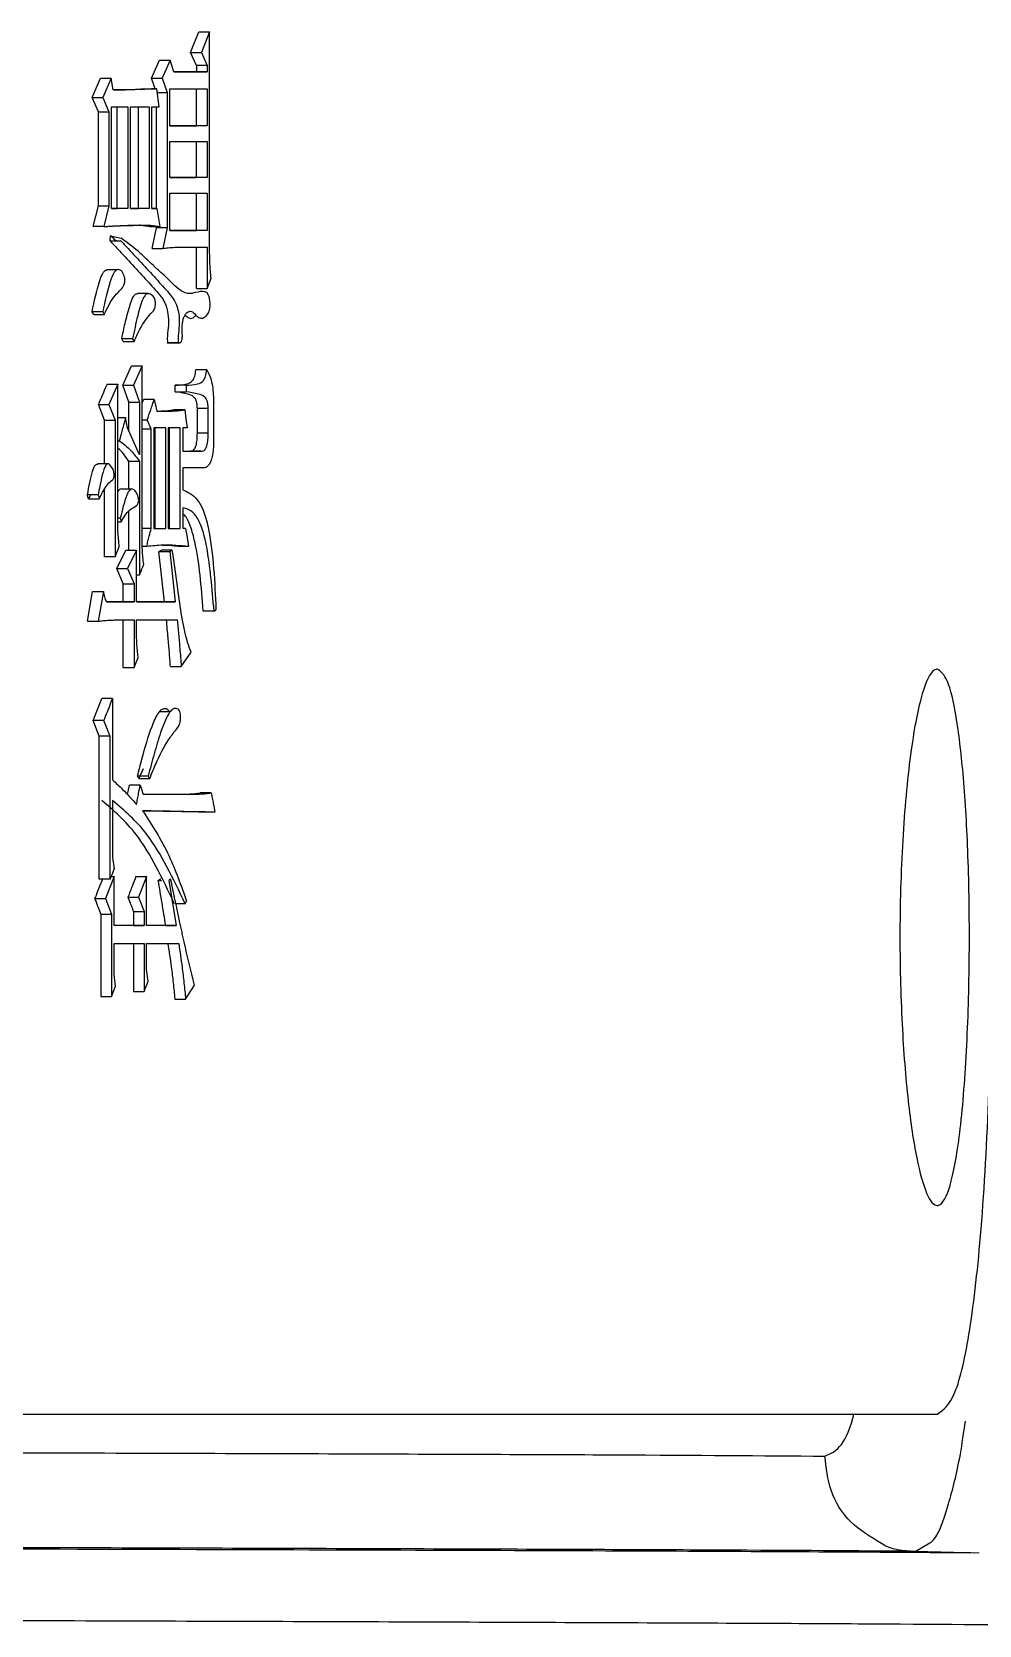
# Model space of a CAD drawing. Header units: millimetres. Extents: x 2251 to 4395, y 932 to 2449.
# Drawn here: x 3170.72 to 3178.66, y 1148.43 to 1161.8 of the extents above; entities that cross this region are included whole.
import ezdxf

# ---------------------------------------------------------------- set-up
doc = ezdxf.new("R2010")
doc.units = ezdxf.units.MM

msp = doc.modelspace()

# ---------------------------------------------------------------- linework, layer by layer
at = {"color": 7, "linetype": 'Continuous', "lineweight": 25}
for p, q in [((3172.049, 1161.624), (3172.119, 1161.797)), ((3172.119, 1161.797), (3172.209, 1161.797)), ((3172.209, 1161.797), (3172.14, 1161.624)), ((3172.209, 1159.948), (3172.209, 1161.797)), ((3171.722, 1161.408), (3171.789, 1161.559)), ((3171.789, 1161.559), (3171.879, 1161.559)), ((3171.879, 1161.559), (3171.812, 1161.408)), ((3171.908, 1161.462), (3171.879, 1161.559)), ((3172.049, 1161.624), (3172.14, 1161.624)), ((3172.098, 1161.516), (3172.049, 1161.624)), ((3172.14, 1161.624), (3172.189, 1161.516)), ((3171.224, 1161.246), (3171.293, 1161.408)), ((3171.293, 1161.408), (3171.383, 1161.408)), ((3171.383, 1161.408), (3171.313, 1161.246)), ((3171.4, 1161.311), (3171.383, 1161.408)), ((3171.722, 1161.408), (3171.812, 1161.408)), ((3171.752, 1161.321), (3171.722, 1161.408)), ((3171.812, 1161.408), (3171.854, 1161.289)), ((3172.189, 1161.516), (3172.098, 1161.516)), ((3172.098, 1161.516), (3172.098, 1161.462)), ((3172.098, 1161.462), (3172.189, 1161.462)), ((3172.189, 1161.516), (3172.189, 1161.462)), ((3171.675, 1161.321), (3171.766, 1161.321)), ((3171.787, 1161.17), (3171.766, 1161.321)), ((3171.77, 1161.289), (3171.854, 1161.289)), ((3171.854, 1161.289), (3171.854, 1160.153)), ((3171.875, 1161.008), (3171.875, 1161.321)), ((3171.875, 1161.321), (3172.189, 1161.321)), ((3172.098, 1161.008), (3172.098, 1161.321)), ((3172.189, 1161.321), (3172.189, 1161.008)), ((3171.224, 1161.246), (3171.313, 1161.246)), ((3171.276, 1161.127), (3171.224, 1161.246)), ((3171.313, 1161.246), (3171.365, 1161.127)), ((3171.387, 1160.315), (3171.387, 1161.17)), ((3171.387, 1161.17), (3171.524, 1161.17)), ((3171.434, 1160.315), (3171.434, 1161.17)), ((3171.524, 1161.17), (3171.524, 1160.315)), ((3171.545, 1160.315), (3171.545, 1161.17)), ((3171.545, 1161.17), (3171.703, 1161.17)), ((3171.612, 1160.315), (3171.612, 1161.17)), ((3171.703, 1161.17), (3171.703, 1160.315)), ((3171.724, 1161.17), (3171.787, 1161.17)), ((3171.724, 1160.315), (3171.724, 1161.17)), ((3171.763, 1160.315), (3171.763, 1161.17)), ((3171.276, 1161.127), (3171.365, 1161.127)), ((3171.276, 1160.337), (3171.276, 1161.127)), ((3171.365, 1161.127), (3171.365, 1160.337)), ((3172.189, 1161.008), (3171.875, 1161.008)), ((3171.875, 1161.008), (3172.098, 1161.008)), ((3172.189, 1161.008), (3172.098, 1161.008)), ((3171.875, 1160.575), (3171.875, 1160.878)), ((3171.875, 1160.878), (3172.189, 1160.878)), ((3172.098, 1160.575), (3172.098, 1160.878)), ((3172.189, 1160.878), (3172.189, 1160.575)), ((3172.189, 1160.575), (3171.875, 1160.575)), ((3171.875, 1160.575), (3172.098, 1160.575)), ((3172.189, 1160.575), (3172.098, 1160.575)), ((3171.232, 1160.164), (3171.276, 1160.337)), ((3171.276, 1160.337), (3171.365, 1160.337)), ((3171.365, 1160.337), (3171.322, 1160.164)), ((3171.875, 1160.132), (3171.875, 1160.445)), ((3171.875, 1160.445), (3172.189, 1160.445)), ((3172.098, 1160.132), (3172.098, 1160.445)), ((3172.189, 1160.445), (3172.189, 1160.132)), ((3171.524, 1160.315), (3171.387, 1160.315)), ((3171.387, 1160.315), (3171.434, 1160.315)), ((3171.524, 1160.315), (3171.434, 1160.315)), ((3171.703, 1160.315), (3171.545, 1160.315)), ((3171.545, 1160.315), (3171.612, 1160.315)), ((3171.703, 1160.315), (3171.612, 1160.315)), ((3171.77, 1160.315), (3171.724, 1160.315)), ((3171.724, 1160.315), (3171.77, 1160.315)), ((3171.795, 1160.164), (3171.77, 1160.315)), ((3171.322, 1160.164), (3171.232, 1160.164)), ((3171.374, 1160.045), (3171.379, 1160.088)), ((3171.379, 1160.088), (3171.466, 1160.067)), ((3171.625, 1160.175), (3171.617, 1160.175)), ((3171.625, 1160.175), (3171.715, 1160.175)), ((3171.705, 1160.164), (3171.795, 1160.164)), ((3171.715, 1160.175), (3171.795, 1160.164)), ((3171.726, 1159.98), (3171.763, 1160.153)), ((3171.763, 1160.153), (3171.763, 1160.164)), ((3171.854, 1160.153), (3171.763, 1160.153)), ((3171.854, 1160.153), (3171.816, 1159.98)), ((3172.189, 1160.132), (3171.875, 1160.132)), ((3171.875, 1160.132), (3172.098, 1160.132)), ((3172.189, 1160.132), (3172.098, 1160.132)), ((3171.726, 1159.98), (3171.816, 1159.98)), ((3172.098, 1159.645), (3172.098, 1159.991)), ((3172.189, 1159.991), (3172.189, 1159.645)), ((3171.433, 1159.802), (3171.343, 1159.802)), ((3172.189, 1159.645), (3172.222, 1159.731)), ((3171.694, 1159.602), (3171.603, 1159.602)), ((3171.237, 1159.428), (3171.224, 1159.45)), ((3171.237, 1159.428), (3171.326, 1159.428)), ((3171.313, 1159.45), (3171.326, 1159.428)), ((3171.562, 1159.223), (3171.472, 1159.223)), ((3171.485, 1159.201), (3171.575, 1159.201)), ((3171.954, 1159.19), (3171.863, 1159.19)), ((3171.481, 1158.833), (3171.553, 1158.996)), ((3171.553, 1158.996), (3171.643, 1158.996)), ((3171.643, 1158.996), (3171.571, 1158.833)), ((3171.643, 1157.546), (3171.643, 1158.996)), ((3172.185, 1158.963), (3172.094, 1158.963)), ((3171.349, 1158.844), (3171.438, 1158.844)), ((3171.438, 1158.844), (3171.365, 1158.671)), ((3171.438, 1157.698), (3171.438, 1158.844)), ((3171.481, 1158.833), (3171.571, 1158.833)), ((3171.532, 1158.693), (3171.481, 1158.833)), ((3171.571, 1158.833), (3171.622, 1158.693)), ((3172.012, 1158.834), (3171.921, 1158.834)), ((3171.921, 1158.779), (3171.921, 1158.834)), ((3171.921, 1158.779), (3172.012, 1158.779)), ((3172.012, 1158.834), (3172.012, 1158.779)), ((3171.276, 1158.671), (3171.365, 1158.671)), ((3171.327, 1158.541), (3171.276, 1158.671)), ((3171.365, 1158.671), (3171.417, 1158.541)), ((3171.532, 1158.45), (3171.532, 1158.693)), ((3171.622, 1158.693), (3171.622, 1158.249)), ((3171.643, 1158.682), (3171.654, 1158.715)), ((3171.745, 1158.715), (3171.654, 1158.715)), ((3171.766, 1158.617), (3171.896, 1158.617)), ((3171.766, 1158.617), (3171.805, 1158.617)), ((3171.896, 1158.617), (3171.805, 1158.617)), ((3172, 1158.628), (3171.909, 1158.628)), ((3172.197, 1158.639), (3172.106, 1158.639)), ((3172.106, 1158.433), (3172.106, 1158.639)), ((3172.197, 1158.433), (3172.197, 1158.639)), ((3172.242, 1158.682), (3172.242, 1158.379)), ((3171.327, 1158.541), (3171.417, 1158.541)), ((3171.327, 1158.174), (3171.327, 1158.541)), ((3171.417, 1158.541), (3171.417, 1157.395)), ((3171.438, 1158.563), (3171.503, 1158.563)), ((3171.52, 1158.477), (3171.503, 1158.563)), ((3171.622, 1158.249), (3171.52, 1158.477)), ((3171.686, 1158.541), (3171.643, 1158.541)), ((3171.719, 1158.466), (3171.643, 1158.466)), ((3171.719, 1157.633), (3171.719, 1158.466)), ((3171.841, 1158.477), (3171.74, 1158.477)), ((3171.74, 1158.477), (3171.74, 1157.633)), ((3171.751, 1157.633), (3171.751, 1158.477)), ((3171.841, 1157.633), (3171.841, 1158.477)), ((3171.962, 1158.477), (3171.862, 1158.477)), ((3171.862, 1158.477), (3171.862, 1157.633)), ((3171.872, 1157.633), (3171.872, 1158.477)), ((3171.962, 1157.633), (3171.962, 1158.477)), ((3172.02, 1158.477), (3171.983, 1158.477)), ((3171.983, 1158.477), (3171.983, 1158.282)), ((3171.438, 1158.368), (3171.451, 1158.368)), ((3172.197, 1158.433), (3172.106, 1158.433)), ((3171.622, 1158.195), (3171.532, 1158.195)), ((3171.532, 1157.963), (3171.532, 1158.195)), ((3171.622, 1158.195), (3171.622, 1157.243)), ((3171.983, 1158.282), (3172.136, 1158.282)), ((3171.983, 1158.282), (3172.045, 1158.282)), ((3172.136, 1158.282), (3172.045, 1158.282)), ((3171.361, 1158.174), (3171.271, 1158.174)), ((3172.14, 1158.141), (3171.983, 1158.141)), ((3171.983, 1158.141), (3171.983, 1157.957)), ((3172.14, 1158.141), (3172.049, 1158.141)), ((3172.179, 1158.147), (3172.182, 1158.147)), ((3171.327, 1157.395), (3171.327, 1157.963)), ((3171.559, 1157.963), (3171.469, 1157.963)), ((3171.274, 1157.914), (3171.185, 1157.914)), ((3171.209, 1157.913), (3171.193, 1157.882)), ((3171.193, 1157.882), (3171.283, 1157.882)), ((3171.983, 1157.806), (3171.983, 1157.633)), ((3171.46, 1157.719), (3171.438, 1157.719)), ((3171.439, 1157.687), (3171.468, 1157.687)), ((3171.532, 1157.449), (3171.532, 1157.778)), ((3171.719, 1157.633), (3171.643, 1157.633)), ((3171.74, 1157.633), (3171.841, 1157.633)), ((3171.74, 1157.633), (3171.751, 1157.633)), ((3171.751, 1157.633), (3171.841, 1157.633)), ((3171.862, 1157.633), (3171.962, 1157.633)), ((3171.862, 1157.633), (3171.872, 1157.633)), ((3171.872, 1157.633), (3171.962, 1157.633)), ((3172.008, 1157.633), (3171.983, 1157.633)), ((3172.008, 1157.633), (3171.983, 1157.633)), ((3171.417, 1157.395), (3171.327, 1157.395)), ((3171.417, 1157.395), (3171.451, 1157.481)), ((3171.43, 1157.297), (3171.506, 1157.449)), ((3171.597, 1157.449), (3171.52, 1157.297)), ((3171.597, 1157.016), (3171.597, 1157.449)), ((3171.681, 1157.481), (3171.645, 1157.481)), ((3171.784, 1157.438), (3171.805, 1157.449)), ((3171.784, 1157.438), (3171.875, 1157.438)), ((3171.83, 1157.016), (3171.784, 1157.438)), ((3171.896, 1157.449), (3171.805, 1157.449)), ((3171.896, 1157.449), (3171.875, 1157.438)), ((3171.875, 1157.438), (3171.921, 1157.016)), ((3172.033, 1157.481), (3171.942, 1157.481)), ((3171.43, 1157.297), (3171.52, 1157.297)), ((3171.485, 1157.168), (3171.43, 1157.297)), ((3171.52, 1157.297), (3171.575, 1157.168)), ((3171.485, 1157.168), (3171.575, 1157.168)), ((3171.485, 1157.016), (3171.485, 1157.168)), ((3171.575, 1157.168), (3171.575, 1157.016)), ((3171.597, 1157.243), (3171.622, 1157.243)), ((3171.185, 1156.854), (3171.228, 1157.103)), ((3171.228, 1157.103), (3171.318, 1157.103)), ((3171.318, 1157.103), (3171.274, 1156.854)), ((3171.575, 1157.016), (3171.344, 1157.016)), ((3171.344, 1157.016), (3171.485, 1157.016)), ((3171.485, 1157.016), (3171.575, 1157.016)), ((3171.921, 1157.016), (3171.597, 1157.016)), ((3171.597, 1157.016), (3171.83, 1157.016)), ((3171.83, 1157.016), (3171.921, 1157.016)), ((3171.185, 1156.854), (3171.274, 1156.854)), ((3171.408, 1156.865), (3171.575, 1156.865)), ((3171.485, 1156.465), (3171.485, 1156.865)), ((3171.575, 1156.865), (3171.575, 1156.465)), ((3171.597, 1156.865), (3171.937, 1156.865)), ((3171.597, 1156.767), (3171.597, 1156.865)), ((3172.246, 1156.94), (3172.155, 1156.94)), ((3172.246, 1156.94), (3172.262, 1156.951)), ((3171.971, 1156.475), (3172.053, 1156.594)), ((3171.575, 1156.465), (3171.609, 1156.551)), ((3171.88, 1156.475), (3171.971, 1156.475)), ((3171.232, 1156.021), (3171.306, 1156.205)), ((3171.395, 1156.205), (3171.395, 1155.523)), ((3171.877, 1156.093), (3171.786, 1156.093)), ((3171.284, 1155.891), (3171.232, 1156.021)), ((3171.322, 1156.021), (3171.232, 1156.021)), ((3171.374, 1155.891), (3171.284, 1155.891)), ((3171.284, 1154.69), (3171.284, 1155.891)), ((3171.374, 1154.69), (3171.374, 1155.891)), ((3171.694, 1155.556), (3171.604, 1155.556)), ((3171.653, 1155.617), (3171.616, 1155.534)), ((3171.616, 1155.534), (3171.707, 1155.534)), ((3171.521, 1155.4), (3171.536, 1155.48)), ((3171.626, 1155.48), (3171.536, 1155.48)), ((3171.652, 1155.404), (3172.086, 1155.404)), ((3171.652, 1155.404), (3171.996, 1155.404)), ((3171.996, 1155.404), (3172.086, 1155.404)), ((3172.222, 1155.415), (3172.131, 1155.415)), ((3171.395, 1155.35), (3171.395, 1154.874)), ((3172.254, 1155.253), (3172.163, 1155.253)), ((3171.395, 1154.874), (3171.408, 1154.777)), ((3171.374, 1154.69), (3171.284, 1154.69)), ((3171.408, 1154.712), (3171.335, 1154.528)), ((3171.382, 1154.712), (3171.408, 1154.712)), ((3171.408, 1154.301), (3171.408, 1154.712)), ((3171.681, 1154.712), (3171.613, 1154.539)), ((3171.681, 1154.301), (3171.681, 1154.712)), ((3171.776, 1154.68), (3171.793, 1154.69)), ((3171.776, 1154.68), (3171.806, 1154.68)), ((3171.8, 1154.69), (3171.793, 1154.69)), ((3171.883, 1154.69), (3171.866, 1154.68)), ((3171.866, 1154.68), (3171.929, 1154.301)), ((3171.245, 1154.528), (3171.335, 1154.528)), ((3171.335, 1154.528), (3171.387, 1154.398)), ((3171.523, 1154.539), (3171.613, 1154.539)), ((3171.613, 1154.539), (3171.66, 1154.42)), ((3172.004, 1154.485), (3171.926, 1154.485)), ((3172.004, 1154.485), (3172.016, 1154.507)), ((3171.297, 1154.398), (3171.387, 1154.398)), ((3171.387, 1154.398), (3171.387, 1153.706)), ((3171.57, 1154.42), (3171.66, 1154.42)), ((3171.57, 1154.42), (3171.57, 1154.301)), ((3171.66, 1154.42), (3171.66, 1154.301)), ((3171.66, 1154.301), (3171.408, 1154.301)), ((3171.57, 1154.301), (3171.408, 1154.301)), ((3171.57, 1154.301), (3171.66, 1154.301)), ((3171.929, 1154.301), (3171.681, 1154.301)), ((3171.838, 1154.301), (3171.681, 1154.301)), ((3171.838, 1154.301), (3171.929, 1154.301)), ((3171.408, 1154.15), (3171.66, 1154.15)), ((3171.408, 1153.89), (3171.408, 1154.15)), ((3171.57, 1154.15), (3171.57, 1153.749)), ((3171.66, 1154.15), (3171.66, 1153.749)), ((3171.681, 1154.15), (3171.95, 1154.15)), ((3171.681, 1153.933), (3171.681, 1154.15)), ((3171.694, 1153.836), (3171.681, 1153.933)), ((3171.387, 1153.706), (3171.421, 1153.793)), ((3171.421, 1153.793), (3171.408, 1153.89)), ((3171.66, 1153.749), (3171.694, 1153.836)), ((3172.008, 1153.684), (3172.082, 1153.803)), ((3171.297, 1153.706), (3171.387, 1153.706)), ((3171.57, 1153.749), (3171.66, 1153.749)), ((3171.917, 1153.684), (3172.008, 1153.684)), ((3178.125, 1149.053), (3178.248, 1149.125)), ((3178.661, 1149.039), (3178.125, 1149.053))]:
    msp.add_line(p, q, dxfattribs=at)
at = {"color": 7, "linetype": 'Continuous', "lineweight": 25, "flags": 128}
for points in [[(3171.374, 1160.045), (3171.415, 1160.045), (3171.439, 1160.045), (3171.464, 1160.045)], [(3172.098, 1159.645), (3172.121, 1159.645), (3172.144, 1159.645), (3172.166, 1159.645), (3172.189, 1159.645)], [(3171.313, 1159.45), (3171.28, 1159.45), (3171.252, 1159.45), (3171.224, 1159.45)], [(3171.485, 1159.201), (3171.482, 1159.207), (3171.479, 1159.212), (3171.472, 1159.223)], [(3171.562, 1159.223), (3171.566, 1159.217), (3171.57, 1159.209), (3171.575, 1159.201)], [(3171.532, 1158.693), (3171.577, 1158.693), (3171.622, 1158.693)], [(3171.745, 1158.715), (3171.755, 1158.666), (3171.766, 1158.617)], [(3172, 1158.628), (3172.01, 1158.552), (3172.02, 1158.477)], [(3171.193, 1157.882), (3171.191, 1157.89), (3171.189, 1157.898), (3171.185, 1157.914)], [(3171.274, 1157.914), (3171.279, 1157.898), (3171.283, 1157.882)], [(3171.46, 1157.719), (3171.464, 1157.703), (3171.468, 1157.687)], [(3172.008, 1157.633), (3172.015, 1157.586), (3172.023, 1157.54), (3172.033, 1157.481)], [(3171.506, 1157.449), (3171.529, 1157.449), (3171.563, 1157.449), (3171.597, 1157.449)], [(3171.485, 1156.465), (3171.508, 1156.465), (3171.53, 1156.465), (3171.553, 1156.465), (3171.575, 1156.465)], [(3171.395, 1156.205), (3171.35, 1156.205), (3171.306, 1156.205)], [(3171.616, 1155.534), (3171.613, 1155.54), (3171.61, 1155.545), (3171.604, 1155.556)], [(3171.694, 1155.556), (3171.7, 1155.545), (3171.707, 1155.534)], [(3171.591, 1154.712), (3171.614, 1154.712), (3171.648, 1154.712), (3171.681, 1154.712)], [(3171.297, 1154.398), (3171.297, 1154.052), (3171.297, 1153.706)]]:
    msp.add_lwpolyline(points, dxfattribs=at)
at = {"color": 7, "linetype": 'Continuous', "lineweight": 25}
for points, knots in [([(3172.189, 1161.462), (3172.148, 1161.462), (3172.055, 1161.462), (3171.961, 1161.462), (3171.908, 1161.462)], [0, 0, 0, 0, 0.44202, 1, 1, 1, 1]), ([(3171.908, 1161.462), (3171.92, 1161.462), (3171.983, 1161.462), (3172.046, 1161.462), (3172.098, 1161.462)], [0, 0, 0, 0, 0.178373, 1, 1, 1, 1]), ([(3171.766, 1161.321), (3171.764, 1161.321), (3171.758, 1161.321), (3171.748, 1161.32), (3171.736, 1161.319), (3171.727, 1161.319), (3171.719, 1161.318), (3171.713, 1161.318), (3171.707, 1161.317), (3171.701, 1161.317), (3171.695, 1161.317), (3171.689, 1161.316), (3171.683, 1161.316), (3171.672, 1161.315), (3171.63, 1161.314), (3171.583, 1161.312), (3171.541, 1161.312), (3171.53, 1161.312), (3171.524, 1161.312), (3171.518, 1161.312), (3171.512, 1161.311), (3171.506, 1161.311), (3171.5, 1161.311), (3171.494, 1161.311), (3171.488, 1161.311), (3171.482, 1161.311), (3171.476, 1161.311), (3171.47, 1161.311), (3171.464, 1161.311), (3171.458, 1161.311), (3171.453, 1161.311), (3171.449, 1161.311), (3171.446, 1161.311), (3171.443, 1161.311), (3171.44, 1161.311), (3171.437, 1161.311), (3171.434, 1161.311), (3171.431, 1161.311), (3171.428, 1161.311), (3171.425, 1161.311), (3171.422, 1161.311), (3171.419, 1161.311), (3171.416, 1161.311), (3171.413, 1161.311), (3171.41, 1161.311), (3171.407, 1161.311), (3171.404, 1161.311), (3171.401, 1161.311), (3171.4, 1161.311)], [0, 0, 0, 0, 0.0162043, 0.0486129, 0.0810215, 0.1134301, 0.1296344, 0.1458387, 0.1620431, 0.1782474, 0.1944517, 0.210656, 0.2268603, 0.2430646, 0.3078819, 0.5671533, 0.6319705, 0.6481748, 0.6643791, 0.6805834, 0.6967877, 0.712992, 0.7291963, 0.7454006, 0.7616049, 0.7778092, 0.7940136, 0.8102179, 0.8264222, 0.8426265, 0.8588308, 0.8669329, 0.8750351, 0.8831372, 0.8912394, 0.8993415, 0.9074437, 0.9155458, 0.923648, 0.9317501, 0.9398523, 0.9479544, 0.9560566, 0.9641588, 0.9722609, 0.9803631, 0.9884652, 1, 1, 1, 1]), ([(3171.404, 1161.311), (3171.405, 1161.311), (3171.437, 1161.311), (3171.528, 1161.312), (3171.617, 1161.318), (3171.675, 1161.321)], [0, 0, 0, 0, 0.005708, 0.354347, 1, 1, 1, 1]), ([(3171.322, 1160.164), (3171.324, 1160.164), (3171.327, 1160.164), (3171.333, 1160.165), (3171.338, 1160.165), (3171.344, 1160.166), (3171.35, 1160.166), (3171.357, 1160.166), (3171.363, 1160.167), (3171.371, 1160.167), (3171.382, 1160.168), (3171.395, 1160.169), (3171.407, 1160.17), (3171.432, 1160.171), (3171.462, 1160.173), (3171.491, 1160.174), (3171.505, 1160.174), (3171.516, 1160.174), (3171.526, 1160.175), (3171.539, 1160.175), (3171.551, 1160.175), (3171.563, 1160.175), (3171.576, 1160.175), (3171.588, 1160.175), (3171.601, 1160.175), (3171.613, 1160.175), (3171.624, 1160.175), (3171.632, 1160.175), (3171.638, 1160.175), (3171.644, 1160.175), (3171.65, 1160.175), (3171.657, 1160.175), (3171.663, 1160.175), (3171.669, 1160.175), (3171.675, 1160.175), (3171.681, 1160.175), (3171.687, 1160.175), (3171.693, 1160.175), (3171.697, 1160.175), (3171.7, 1160.175), (3171.703, 1160.175), (3171.706, 1160.175), (3171.709, 1160.175), (3171.712, 1160.175), (3171.714, 1160.175), (3171.715, 1160.175)], [0, 0, 0, 0, 0.015876, 0.023814, 0.03969, 0.055566, 0.071442, 0.087319, 0.103195, 0.119071, 0.150823, 0.182575, 0.214327, 0.246079, 0.373089, 0.436594, 0.468346, 0.484222, 0.515974, 0.547726, 0.579478, 0.611231, 0.642983, 0.674735, 0.706487, 0.738239, 0.769992, 0.785868, 0.801744, 0.81762, 0.833496, 0.849372, 0.865248, 0.881124, 0.897, 0.912876, 0.928753, 0.944629, 0.952567, 0.960505, 0.968443, 0.976381, 0.984319, 0.988288, 1, 1, 1, 1]), ([(3171.425, 1160.045), (3171.416, 1160.053), (3171.402, 1160.066), (3171.388, 1160.08), (3171.381, 1160.086), (3171.379, 1160.088), (3171.379, 1160.088), (3171.379, 1160.088)], [0, 0, 0, 0, 0.57762, 0.877327, 0.960792, 0.985928, 1, 1, 1, 1]), ([(3171.433, 1160.171), (3171.47, 1160.172), (3171.526, 1160.174), (3171.586, 1160.175), (3171.62, 1160.175), (3171.621, 1160.175), (3171.621, 1160.175)], [0, 0, 0, 0, 0.566483, 0.851975, 0.981634, 1, 1, 1, 1]), ([(3171.954, 1159.191), (3171.957, 1159.19), (3171.963, 1159.189), (3171.97, 1159.196), (3171.974, 1159.204), (3171.978, 1159.215), (3171.981, 1159.239), (3171.98, 1159.27), (3171.979, 1159.298), (3171.978, 1159.326), (3171.981, 1159.36), (3171.99, 1159.397), (3172.004, 1159.426), (3172.02, 1159.445), (3172.038, 1159.455), (3172.062, 1159.455), (3172.09, 1159.425), (3172.124, 1159.391), (3172.161, 1159.397), (3172.188, 1159.419), (3172.202, 1159.447), (3172.208, 1159.464), (3172.212, 1159.484), (3172.213, 1159.505), (3172.213, 1159.527), (3172.211, 1159.548), (3172.207, 1159.568), (3172.201, 1159.585), (3172.194, 1159.6), (3172.183, 1159.614), (3172.125, 1159.631), (3172.022, 1159.566), (3171.905, 1159.68), (3171.823, 1159.76), (3171.78, 1159.799), (3171.757, 1159.819), (3171.733, 1159.841), (3171.685, 1159.886), (3171.593, 1159.976), (3171.514, 1160.032), (3171.466, 1160.067)], [0, 0, 0, 0, 0.007428, 0.015109, 0.018668, 0.022262, 0.030315, 0.045537, 0.055335, 0.060934, 0.076504, 0.091913, 0.106834, 0.123007, 0.138661, 0.154166, 0.18521, 0.21654, 0.248061, 0.27952, 0.288103, 0.295996, 0.3036, 0.311361, 0.319284, 0.327009, 0.334918, 0.343372, 0.351316, 0.359048, 0.375174, 0.500216, 0.624957, 0.687444, 0.729472, 0.742369, 0.749853, 0.793377, 0.874708, 1, 1, 1, 1]), ([(3171.705, 1160.164), (3171.698, 1160.165), (3171.683, 1160.167), (3171.657, 1160.171), (3171.637, 1160.173), (3171.625, 1160.175)], [0, 0, 0, 0, 0.271354, 0.542708, 1, 1, 1, 1]), ([(3171.374, 1160.045), (3171.395, 1160.023), (3171.5, 1159.911), (3171.639, 1159.759), (3171.769, 1159.618), (3171.828, 1159.544), (3171.854, 1159.474), (3171.865, 1159.392), (3171.863, 1159.309), (3171.852, 1159.243), (3171.855, 1159.199), (3171.856, 1159.185)], [0, 0, 0, 0, 0.102435, 0.512153, 0.690818, 0.751837, 0.813676, 0.86765, 0.91383, 0.973479, 1, 1, 1, 1]), ([(3171.462, 1160.047), (3171.483, 1160.025), (3171.588, 1159.913), (3171.728, 1159.761), (3171.858, 1159.619), (3171.917, 1159.546), (3171.944, 1159.476), (3171.956, 1159.394), (3171.953, 1159.31), (3171.943, 1159.244), (3171.946, 1159.199), (3171.946, 1159.185)], [0, 0, 0, 0, 0.102062, 0.510275, 0.689515, 0.750609, 0.812535, 0.866745, 0.912849, 0.973626, 1, 1, 1, 1]), ([(3171.816, 1159.98), (3171.831, 1159.983), (3171.855, 1159.987), (3171.889, 1159.99), (3171.907, 1159.99), (3171.916, 1159.991)], [0, 0, 0, 0, 0.443386, 0.721661, 1, 1, 1, 1]), ([(3171.916, 1159.991), (3171.962, 1159.991), (3172.054, 1159.991), (3172.144, 1159.991), (3172.189, 1159.991)], [0, 0, 0, 0, 0.499996, 1, 1, 1, 1]), ([(3172.222, 1159.731), (3172.218, 1159.771), (3172.21, 1159.842), (3172.21, 1159.915), (3172.209, 1159.948)], [0, 0, 0, 0, 0.558835, 1, 1, 1, 1]), ([(3171.224, 1159.45), (3171.242, 1159.538), (3171.265, 1159.649), (3171.305, 1159.761), (3171.327, 1159.796), (3171.34, 1159.799), (3171.344, 1159.8)], [0, 0, 0, 0, 0.631295, 0.792978, 0.948304, 1, 1, 1, 1]), ([(3171.326, 1159.428), (3171.352, 1159.483), (3171.398, 1159.581), (3171.463, 1159.628), (3171.492, 1159.675), (3171.498, 1159.696), (3171.5, 1159.714), (3171.498, 1159.733), (3171.492, 1159.754), (3171.481, 1159.779), (3171.465, 1159.8), (3171.444, 1159.806), (3171.42, 1159.798), (3171.395, 1159.762), (3171.355, 1159.648), (3171.332, 1159.538), (3171.313, 1159.45)], [0, 0, 0, 0, 0.207454, 0.367231, 0.400729, 0.416588, 0.431291, 0.448091, 0.466661, 0.497247, 0.538505, 0.578637, 0.620092, 0.68235, 0.74713, 1, 1, 1, 1]), ([(3171.472, 1159.223), (3171.481, 1159.266), (3171.501, 1159.361), (3171.531, 1159.471), (3171.556, 1159.552), (3171.577, 1159.588), (3171.593, 1159.603), (3171.602, 1159.601), (3171.604, 1159.601)], [0, 0, 0, 0, 0.286852, 0.622404, 0.772133, 0.876755, 0.981673, 1, 1, 1, 1]), ([(3171.575, 1159.201), (3171.59, 1159.235), (3171.636, 1159.336), (3171.695, 1159.416), (3171.741, 1159.459), (3171.749, 1159.477), (3171.754, 1159.498), (3171.756, 1159.52), (3171.754, 1159.54), (3171.75, 1159.558), (3171.736, 1159.581), (3171.716, 1159.597), (3171.691, 1159.605), (3171.669, 1159.592), (3171.636, 1159.536), (3171.602, 1159.405), (3171.576, 1159.287), (3171.562, 1159.223)], [0, 0, 0, 0, 0.118686, 0.359193, 0.382947, 0.402076, 0.42122, 0.441112, 0.455767, 0.470498, 0.490907, 0.5484, 0.590659, 0.633123, 0.67426, 0.821854, 1, 1, 1, 1]), ([(3172.003, 1159.422), (3172.005, 1159.42), (3172.017, 1159.407), (3172.043, 1159.389), (3172.073, 1159.399), (3172.09, 1159.416), (3172.095, 1159.422)], [0, 0, 0, 0, 0.062707, 0.42903, 0.814411, 1, 1, 1, 1]), ([(3171.946, 1159.185), (3171.931, 1159.187), (3171.904, 1159.19), (3171.875, 1159.191), (3171.86, 1159.189), (3171.857, 1159.187), (3171.856, 1159.186), (3171.856, 1159.185), (3171.856, 1159.185), (3171.856, 1159.185)], [0, 0, 0, 0, 0.493604, 0.861876, 0.955662, 0.982084, 0.991539, 0.995796, 1, 1, 1, 1]), ([(3171.863, 1159.19), (3171.862, 1159.19), (3171.859, 1159.19), (3171.857, 1159.19), (3171.856, 1159.19), (3171.856, 1159.19), (3171.856, 1159.19), (3171.861, 1159.19), (3171.879, 1159.19), (3171.909, 1159.19), (3171.936, 1159.19), (3171.954, 1159.19)], [0, 0, 0, 0, 0.098172, 0.149995, 0.155806, 0.157687, 0.15895, 0.159405, 0.360072, 0.564643, 1, 1, 1, 1]), ([(3171.921, 1158.834), (3171.953, 1158.836), (3172.002, 1158.839), (3172.059, 1158.856), (3172.086, 1158.907), (3172.091, 1158.944), (3172.094, 1158.963)], [0, 0, 0, 0, 0.4926757, 0.7494269, 0.8720119, 1, 1, 1, 1]), ([(3172.012, 1158.834), (3172.044, 1158.836), (3172.093, 1158.839), (3172.15, 1158.856), (3172.177, 1158.907), (3172.182, 1158.944), (3172.185, 1158.963)], [0, 0, 0, 0, 0.492785, 0.749576, 0.872123, 1, 1, 1, 1]), ([(3172.185, 1158.963), (3172.197, 1158.941), (3172.217, 1158.903), (3172.233, 1158.827), (3172.241, 1158.756), (3172.242, 1158.707), (3172.242, 1158.682)], [0, 0, 0, 0, 0.32906, 0.549528, 0.774008, 1, 1, 1, 1]), ([(3171.349, 1158.844), (3171.338, 1158.82), (3171.321, 1158.779), (3171.297, 1158.721), (3171.283, 1158.688), (3171.276, 1158.671)], [0, 0, 0, 0, 0.420871, 0.710435, 1, 1, 1, 1]), ([(3172.106, 1158.639), (3172.106, 1158.649), (3172.105, 1158.669), (3172.1, 1158.697), (3172.09, 1158.72), (3172.065, 1158.749), (3172.008, 1158.763), (3171.956, 1158.773), (3171.921, 1158.779)], [0, 0, 0, 0, 0.060186, 0.119313, 0.185904, 0.25149, 0.507936, 1, 1, 1, 1]), ([(3172.197, 1158.639), (3172.197, 1158.649), (3172.196, 1158.669), (3172.19, 1158.697), (3172.181, 1158.72), (3172.156, 1158.749), (3172.099, 1158.763), (3172.046, 1158.773), (3172.012, 1158.779)], [0, 0, 0, 0, 0.060123, 0.1192, 0.185763, 0.251345, 0.507834, 1, 1, 1, 1]), ([(3171.686, 1158.541), (3171.695, 1158.57), (3171.71, 1158.614), (3171.73, 1158.671), (3171.74, 1158.7), (3171.745, 1158.715)], [0, 0, 0, 0, 0.5, 0.75, 1, 1, 1, 1]), ([(3171.805, 1158.617), (3171.82, 1158.618), (3171.844, 1158.618), (3171.879, 1158.623), (3171.899, 1158.626), (3171.909, 1158.628)], [0, 0, 0, 0, 0.416267, 0.70808, 1, 1, 1, 1]), ([(3171.896, 1158.617), (3171.91, 1158.618), (3171.935, 1158.619), (3171.969, 1158.623), (3171.989, 1158.626), (3172, 1158.628)], [0, 0, 0, 0, 0.415687, 0.707752, 1, 1, 1, 1]), ([(3171.503, 1158.563), (3171.495, 1158.534), (3171.483, 1158.487), (3171.466, 1158.422), (3171.456, 1158.386), (3171.451, 1158.368)], [0, 0, 0, 0, 0.4440726, 0.7220363, 1, 1, 1, 1]), ([(3171.719, 1158.466), (3171.714, 1158.478), (3171.702, 1158.504), (3171.691, 1158.529), (3171.686, 1158.541)], [0, 0, 0, 0, 0.499999, 1, 1, 1, 1]), ([(3171.451, 1158.368), (3171.485, 1158.344), (3171.544, 1158.3), (3171.598, 1158.227), (3171.622, 1158.195)], [0, 0, 0, 0, 0.557248, 1, 1, 1, 1]), ([(3172.055, 1158.282), (3172.058, 1158.282), (3172.067, 1158.282), (3172.081, 1158.294), (3172.097, 1158.326), (3172.105, 1158.377), (3172.106, 1158.414), (3172.106, 1158.433)], [0, 0, 0, 0, 0.086761, 0.285824, 0.490519, 0.742777, 1, 1, 1, 1]), ([(3172.136, 1158.282), (3172.142, 1158.281), (3172.154, 1158.281), (3172.172, 1158.293), (3172.188, 1158.326), (3172.196, 1158.377), (3172.197, 1158.414), (3172.197, 1158.433)], [0, 0, 0, 0, 0.178016, 0.357314, 0.541602, 0.768589, 1, 1, 1, 1]), ([(3172.242, 1158.379), (3172.241, 1158.34), (3172.24, 1158.263), (3172.214, 1158.169), (3172.175, 1158.138), (3172.152, 1158.14), (3172.14, 1158.141)], [0, 0, 0, 0, 0.295173, 0.576606, 0.789028, 1, 1, 1, 1]), ([(3171.532, 1158.195), (3171.502, 1158.238), (3171.472, 1158.281), (3171.439, 1158.307), (3171.438, 1158.308)], [0, 0, 0, 0, 0.9948219, 1, 1, 1, 1]), ([(3171.185, 1157.914), (3171.191, 1157.949), (3171.204, 1158.017), (3171.222, 1158.093), (3171.238, 1158.142), (3171.25, 1158.164), (3171.261, 1158.174), (3171.268, 1158.173), (3171.271, 1158.172)], [0, 0, 0, 0, 0.332169, 0.644911, 0.764477, 0.861963, 0.944096, 1, 1, 1, 1]), ([(3171.283, 1157.882), (3171.296, 1157.907), (3171.318, 1157.952), (3171.355, 1158.009), (3171.383, 1158.03), (3171.4, 1158.047), (3171.405, 1158.056), (3171.408, 1158.068), (3171.409, 1158.082), (3171.407, 1158.099), (3171.403, 1158.12), (3171.391, 1158.142), (3171.377, 1158.162), (3171.363, 1158.175), (3171.351, 1158.174), (3171.339, 1158.164), (3171.321, 1158.129), (3171.299, 1158.044), (3171.284, 1157.962), (3171.274, 1157.914)], [0, 0, 0, 0, 0.133739, 0.243051, 0.352533, 0.371712, 0.391103, 0.40333, 0.418292, 0.440552, 0.463875, 0.498841, 0.561321, 0.592898, 0.624761, 0.654015, 0.68757, 0.813379, 1, 1, 1, 1]), ([(3171.438, 1157.938), (3171.44, 1157.942), (3171.448, 1157.958), (3171.46, 1157.968), (3171.468, 1157.963), (3171.468, 1157.963)], [0, 0, 0, 0, 0.216989, 0.955314, 1, 1, 1, 1]), ([(3171.468, 1157.687), (3171.49, 1157.726), (3171.529, 1157.796), (3171.583, 1157.807), (3171.607, 1157.839), (3171.613, 1157.854), (3171.615, 1157.868), (3171.613, 1157.883), (3171.609, 1157.901), (3171.599, 1157.926), (3171.582, 1157.953), (3171.557, 1157.969), (3171.532, 1157.953), (3171.496, 1157.87), (3171.476, 1157.786), (3171.46, 1157.719)], [0, 0, 0, 0, 0.206756, 0.36622, 0.399315, 0.414903, 0.42938, 0.446247, 0.465285, 0.496864, 0.558757, 0.621691, 0.682799, 0.747419, 1, 1, 1, 1]), ([(3171.983, 1157.957), (3172.025, 1157.938), (3172.092, 1157.909), (3172.165, 1157.775), (3172.239, 1157.474), (3172.252, 1157.183), (3172.262, 1156.951)], [0, 0, 0, 0, 0.2265728, 0.3529789, 0.4833551, 1, 1, 1, 1]), ([(3172.246, 1156.94), (3172.238, 1157.035), (3172.223, 1157.216), (3172.192, 1157.453), (3172.151, 1157.635), (3172.097, 1157.742), (3172.04, 1157.794), (3172.001, 1157.802), (3171.983, 1157.806)], [0, 0, 0, 0, 0.245646, 0.473666, 0.633063, 0.763711, 0.894016, 1, 1, 1, 1]), ([(3171.451, 1157.481), (3171.447, 1157.522), (3171.439, 1157.594), (3171.439, 1157.667), (3171.438, 1157.698)], [0, 0, 0, 0, 0.576873, 1, 1, 1, 1]), ([(3172.155, 1156.94), (3172.14, 1157.143), (3172.12, 1157.397), (3172.052, 1157.65), (3172.015, 1157.734), (3171.989, 1157.748), (3171.983, 1157.751)], [0, 0, 0, 0, 0.63735, 0.798589, 0.954752, 1, 1, 1, 1]), ([(3171.656, 1157.33), (3171.652, 1157.37), (3171.644, 1157.441), (3171.644, 1157.514), (3171.643, 1157.546)], [0, 0, 0, 0, 0.558839, 1, 1, 1, 1]), ([(3171.681, 1157.481), (3171.685, 1157.496), (3171.692, 1157.525), (3171.705, 1157.575), (3171.714, 1157.611), (3171.719, 1157.633)], [0, 0, 0, 0, 0.288217, 0.576435, 1, 1, 1, 1]), ([(3172.033, 1157.481), (3171.997, 1157.484), (3171.925, 1157.491), (3171.808, 1157.495), (3171.726, 1157.486), (3171.681, 1157.481)], [0, 0, 0, 0, 0.3098767, 0.6197907, 1, 1, 1, 1]), ([(3171.815, 1157.491), (3171.815, 1157.491), (3171.813, 1157.49), (3171.817, 1157.49), (3171.82, 1157.491)], [0, 0, 0, 0, 0.2301079, 1, 1, 1, 1]), ([(3171.942, 1157.481), (3171.906, 1157.486), (3171.866, 1157.49), (3171.825, 1157.49), (3171.82, 1157.49)], [0, 0, 0, 0, 0.8876936, 1, 1, 1, 1]), ([(3172.053, 1156.594), (3172.043, 1156.622), (3171.988, 1156.773), (3171.95, 1157.083), (3171.912, 1157.342), (3171.896, 1157.449)], [0, 0, 0, 0, 0.116288, 0.635254, 1, 1, 1, 1]), ([(3171.622, 1157.243), (3171.627, 1157.256), (3171.635, 1157.276), (3171.646, 1157.305), (3171.653, 1157.322), (3171.656, 1157.33)], [0, 0, 0, 0, 0.4283462, 0.7141671, 1, 1, 1, 1]), ([(3171.344, 1157.016), (3171.339, 1157.031), (3171.331, 1157.059), (3171.322, 1157.088), (3171.318, 1157.103)], [0, 0, 0, 0, 0.499999, 1, 1, 1, 1]), ([(3171.274, 1156.854), (3171.289, 1156.856), (3171.319, 1156.86), (3171.364, 1156.863), (3171.394, 1156.864), (3171.408, 1156.865)], [0, 0, 0, 0, 0.33558, 0.667724, 1, 1, 1, 1]), ([(3171.88, 1156.475), (3171.877, 1156.515), (3171.872, 1156.596), (3171.86, 1156.725), (3171.852, 1156.815), (3171.847, 1156.865)], [0, 0, 0, 0, 0.306393, 0.6128198, 1, 1, 1, 1]), ([(3171.937, 1156.865), (3171.941, 1156.825), (3171.949, 1156.746), (3171.96, 1156.616), (3171.967, 1156.526), (3171.971, 1156.475)], [0, 0, 0, 0, 0.306381, 0.612797, 1, 1, 1, 1]), ([(3171.609, 1156.551), (3171.605, 1156.591), (3171.597, 1156.662), (3171.597, 1156.735), (3171.597, 1156.767)], [0, 0, 0, 0, 0.558835, 1, 1, 1, 1]), ([(3178.311, 1156.453), (3178.34, 1156.433), (3178.398, 1156.391), (3178.473, 1156.07), (3178.532, 1155.581), (3178.572, 1154.921), (3178.585, 1154.141), (3178.566, 1153.328), (3178.514, 1152.616), (3178.435, 1152.131), (3178.361, 1151.969), (3178.291, 1151.943), (3178.22, 1152.025), (3178.134, 1152.335), (3178.06, 1152.827), (3178.009, 1153.485), (3177.99, 1154.266), (3178.016, 1155.079), (3178.084, 1155.791), (3178.179, 1156.274), (3178.26, 1156.442), (3178.302, 1156.451), (3178.311, 1156.453)], [0, 0, 0, 0, 0.0462758, 0.0927179, 0.1417121, 0.1951856, 0.2536832, 0.3152623, 0.3769162, 0.4343748, 0.4858184, 0.4999945, 0.5462457, 0.5926943, 0.6417948, 0.6951523, 0.7535088, 0.8153875, 0.8768489, 0.9341452, 0.9857242, 1, 1, 1, 1]), ([(3171.322, 1156.021), (3171.332, 1156.046), (3171.349, 1156.089), (3171.374, 1156.15), (3171.388, 1156.187), (3171.395, 1156.205)], [0, 0, 0, 0, 0.407194, 0.703597, 1, 1, 1, 1]), ([(3171.604, 1155.556), (3171.616, 1155.604), (3171.654, 1155.747), (3171.707, 1155.936), (3171.767, 1156.07), (3171.806, 1156.117), (3171.831, 1156.125), (3171.85, 1156.12), (3171.862, 1156.11), (3171.868, 1156.1), (3171.869, 1156.093), (3171.87, 1156.093)], [0, 0, 0, 0, 0.186803, 0.560962, 0.749178, 0.825797, 0.902611, 0.942659, 0.97537, 0.998161, 1, 1, 1, 1]), ([(3171.707, 1155.534), (3171.723, 1155.575), (3171.771, 1155.695), (3171.845, 1155.835), (3171.914, 1155.931), (3171.95, 1155.969), (3171.962, 1156.007), (3171.966, 1156.035), (3171.966, 1156.063), (3171.962, 1156.087), (3171.956, 1156.106), (3171.944, 1156.119), (3171.923, 1156.126), (3171.895, 1156.117), (3171.847, 1156.055), (3171.797, 1155.924), (3171.743, 1155.743), (3171.71, 1155.618), (3171.694, 1155.556)], [0, 0, 0, 0, 0.09565, 0.280795, 0.373244, 0.419662, 0.436462, 0.4533, 0.470465, 0.483389, 0.496387, 0.510841, 0.535897, 0.579802, 0.622961, 0.750748, 0.875017, 1, 1, 1, 1]), ([(3171.374, 1155.891), (3171.369, 1155.904), (3171.359, 1155.929), (3171.342, 1155.972), (3171.329, 1156.003), (3171.322, 1156.021)], [0, 0, 0, 0, 0.288432, 0.576865, 1, 1, 1, 1]), ([(3171.395, 1155.523), (3171.423, 1155.497), (3171.472, 1155.453), (3171.538, 1155.382), (3171.577, 1155.339), (3171.596, 1155.318)], [0, 0, 0, 0, 0.409741, 0.70481, 1, 1, 1, 1]), ([(3171.596, 1155.318), (3171.599, 1155.333), (3171.605, 1155.364), (3171.615, 1155.418), (3171.622, 1155.457), (3171.626, 1155.48)], [0, 0, 0, 0, 0.283862, 0.567725, 1, 1, 1, 1]), ([(3171.626, 1155.48), (3171.628, 1155.474), (3171.634, 1155.458), (3171.642, 1155.433), (3171.648, 1155.414), (3171.652, 1155.404)], [0, 0, 0, 0, 0.250001, 0.625, 1, 1, 1, 1]), ([(3171.996, 1155.404), (3172.012, 1155.405), (3172.042, 1155.405), (3172.087, 1155.407), (3172.116, 1155.413), (3172.131, 1155.415)], [0, 0, 0, 0, 0.356279, 0.677944, 1, 1, 1, 1]), ([(3172.086, 1155.404), (3172.102, 1155.405), (3172.133, 1155.405), (3172.178, 1155.407), (3172.207, 1155.413), (3172.222, 1155.415)], [0, 0, 0, 0, 0.355817, 0.677713, 1, 1, 1, 1]), ([(3172.222, 1155.415), (3172.225, 1155.4), (3172.231, 1155.37), (3172.242, 1155.316), (3172.249, 1155.277), (3172.254, 1155.253)], [0, 0, 0, 0, 0.277507, 0.555013, 1, 1, 1, 1]), ([(3171.913, 1154.485), (3171.813, 1154.696), (3171.635, 1155.071), (3171.405, 1155.265), (3171.306, 1155.35)], [0, 0, 0, 0, 0.564667, 1, 1, 1, 1]), ([(3172.004, 1154.485), (3171.903, 1154.696), (3171.725, 1155.071), (3171.495, 1155.266), (3171.395, 1155.35)], [0, 0, 0, 0, 0.564597, 1, 1, 1, 1]), ([(3172.254, 1155.253), (3172.25, 1155.253), (3172.239, 1155.253), (3172.223, 1155.254), (3172.203, 1155.254), (3172.184, 1155.254), (3172.164, 1155.255), (3172.144, 1155.255), (3172.129, 1155.255), (3172.109, 1155.256), (3172.089, 1155.256), (3172.069, 1155.256), (3172.049, 1155.257), (3172.034, 1155.257), (3172.014, 1155.257), (3171.998, 1155.257), (3171.978, 1155.258), (3171.958, 1155.258), (3171.938, 1155.259), (3171.918, 1155.259), (3171.902, 1155.259), (3171.882, 1155.26), (3171.862, 1155.26), (3171.842, 1155.26), (3171.822, 1155.261), (3171.806, 1155.261), (3171.785, 1155.261), (3171.769, 1155.262), (3171.749, 1155.262), (3171.733, 1155.262), (3171.713, 1155.263), (3171.686, 1155.263), (3171.662, 1155.264), (3171.647, 1155.264)], [0, 0, 0, 0, 0.019729, 0.059186, 0.078915, 0.118372, 0.157829, 0.177558, 0.217015, 0.236744, 0.276201, 0.315659, 0.335387, 0.374845, 0.394573, 0.43403, 0.453759, 0.493216, 0.532674, 0.552402, 0.59186, 0.611588, 0.651046, 0.690503, 0.710232, 0.749689, 0.769418, 0.808875, 0.828604, 0.868061, 0.88779, 0.927247, 1, 1, 1, 1]), ([(3171.647, 1155.264), (3171.725, 1155.146), (3171.864, 1154.933), (3171.969, 1154.638), (3172.016, 1154.507)], [0, 0, 0, 0, 0.555449, 1, 1, 1, 1]), ([(3172.163, 1155.253), (3172.101, 1155.254), (3171.97, 1155.257), (3171.798, 1155.26), (3171.688, 1155.262), (3171.648, 1155.262)], [0, 0, 0, 0, 0.371075, 0.772541, 1, 1, 1, 1]), ([(3171.408, 1154.777), (3171.403, 1154.765), (3171.395, 1154.744), (3171.384, 1154.715), (3171.377, 1154.699), (3171.374, 1154.69)], [0, 0, 0, 0, 0.428361, 0.714181, 1, 1, 1, 1]), ([(3171.31, 1154.69), (3171.303, 1154.673), (3171.289, 1154.637), (3171.267, 1154.583), (3171.253, 1154.546), (3171.245, 1154.528)], [0, 0, 0, 0, 0.32842, 0.66421, 1, 1, 1, 1]), ([(3171.591, 1154.712), (3171.581, 1154.687), (3171.565, 1154.646), (3171.543, 1154.588), (3171.53, 1154.555), (3171.523, 1154.539)], [0, 0, 0, 0, 0.432898, 0.716449, 1, 1, 1, 1]), ([(3171.776, 1154.68), (3171.786, 1154.617), (3171.802, 1154.522), (3171.823, 1154.396), (3171.833, 1154.333), (3171.838, 1154.301)], [0, 0, 0, 0, 0.497508, 0.748754, 1, 1, 1, 1]), ([(3172.082, 1153.803), (3172.053, 1153.923), (3172.019, 1154.057), (3171.987, 1154.203), (3171.98, 1154.234), (3171.975, 1154.257), (3171.97, 1154.28), (3171.966, 1154.299), (3171.961, 1154.318), (3171.958, 1154.334), (3171.955, 1154.349), (3171.952, 1154.361), (3171.95, 1154.372), (3171.946, 1154.388), (3171.943, 1154.403), (3171.94, 1154.419), (3171.937, 1154.431), (3171.935, 1154.442), (3171.932, 1154.458), (3171.928, 1154.473), (3171.925, 1154.489), (3171.923, 1154.5), (3171.919, 1154.516), (3171.916, 1154.531), (3171.913, 1154.547), (3171.91, 1154.559), (3171.908, 1154.57), (3171.906, 1154.582), (3171.903, 1154.594), (3171.901, 1154.603), (3171.9, 1154.611), (3171.898, 1154.617), (3171.897, 1154.623), (3171.895, 1154.631), (3171.894, 1154.638), (3171.892, 1154.646), (3171.891, 1154.652), (3171.89, 1154.658), (3171.888, 1154.666), (3171.887, 1154.674), (3171.885, 1154.682), (3171.884, 1154.687), (3171.883, 1154.69)], [0, 0, 0, 0, 0.414083, 0.465835, 0.49171, 0.517586, 0.543462, 0.569338, 0.582276, 0.608151, 0.621089, 0.634027, 0.646965, 0.659903, 0.685779, 0.698716, 0.711654, 0.724592, 0.73753, 0.763406, 0.776344, 0.789282, 0.802219, 0.828095, 0.841033, 0.853971, 0.866909, 0.879847, 0.892784, 0.905722, 0.912191, 0.91866, 0.925129, 0.931598, 0.944536, 0.951005, 0.957474, 0.963943, 0.970412, 0.98335, 0.989818, 1, 1, 1, 1]), ([(3171.245, 1154.528), (3171.25, 1154.516), (3171.26, 1154.491), (3171.277, 1154.447), (3171.29, 1154.417), (3171.297, 1154.398)], [0, 0, 0, 0, 0.2886016, 0.577203, 1, 1, 1, 1]), ([(3171.523, 1154.539), (3171.528, 1154.527), (3171.538, 1154.5), (3171.554, 1154.461), (3171.565, 1154.434), (3171.57, 1154.42)], [0, 0, 0, 0, 0.314838, 0.657419, 1, 1, 1, 1]), ([(3178.311, 1150.203), (3178.362, 1150.24), (3178.464, 1150.313), (3178.59, 1150.884), (3178.687, 1151.751), (3178.751, 1152.898), (3178.76, 1153.764), (3178.764, 1154.204)], [0, 0, 0, 0, 0.18467, 0.369999, 0.565857, 0.779451, 1, 1, 1, 1]), ([(3171.859, 1154.15), (3171.869, 1154.085), (3171.885, 1153.976), (3171.904, 1153.821), (3171.913, 1153.73), (3171.917, 1153.684)], [0, 0, 0, 0, 0.424957, 0.71216, 1, 1, 1, 1]), ([(3171.95, 1154.15), (3171.96, 1154.085), (3171.976, 1153.976), (3171.994, 1153.82), (3172.003, 1153.73), (3172.008, 1153.684)], [0, 0, 0, 0, 0.424962, 0.712284, 1, 1, 1, 1]), ([(3114.172, 1150.203), (3114.818, 1150.203), (3118.054, 1150.203), (3123.806, 1150.203), (3130.005, 1150.203), (3136.015, 1150.203), (3140.654, 1150.203), (3146.191, 1150.203), (3150.4, 1150.203), (3155.334, 1150.203), (3159.932, 1150.203), (3164.027, 1150.203), (3167.709, 1150.203), (3170.317, 1150.203), (3173.127, 1150.203), (3174.997, 1150.203), (3177.026, 1150.203), (3177.782, 1150.203), (3178.311, 1150.203)], [0, 0, 0, 0, 0.020124, 0.100733, 0.181328, 0.221587, 0.302184, 0.342442, 0.423039, 0.463298, 0.543894, 0.624491, 0.664749, 0.745346, 0.785604, 0.8662, 0.906458, 1, 1, 1, 1]), ([(3177.369, 1149.852), (3177.41, 1149.87), (3177.493, 1149.904), (3177.574, 1150.055), (3177.608, 1150.192), (3177.611, 1150.203)], [0, 0, 0, 0, 0.478278, 0.958145, 1, 1, 1, 1]), ([(3178.248, 1149.125), (3178.252, 1149.127), (3178.313, 1149.16), (3178.396, 1149.407), (3178.492, 1149.766), (3178.533, 1150.05), (3178.546, 1150.146)], [0, 0, 0, 0, 0.028711, 0.470042, 0.821256, 1, 1, 1, 1]), ([(3088.995, 1149.932), (3091.39, 1149.932), (3096.195, 1149.934), (3103.519, 1149.935), (3109.463, 1149.935), (3113.995, 1149.934), (3117.128, 1149.933), (3120.244, 1149.933), (3123.338, 1149.932), (3126.404, 1149.931), (3129.435, 1149.929), (3133.689, 1149.927), (3139.23, 1149.924), (3145.973, 1149.919), (3152.701, 1149.912), (3158.422, 1149.905), (3163.143, 1149.897), (3166.945, 1149.89), (3170.379, 1149.881), (3173.338, 1149.872), (3175.791, 1149.863), (3176.837, 1149.856), (3177.369, 1149.852)], [0, 0, 0, 0, 0.060834, 0.1220737, 0.183719, 0.2102711, 0.2368979, 0.2635992, 0.2903751, 0.3172255, 0.3441506, 0.3711502, 0.4324096, 0.4986217, 0.5697855, 0.6458999, 0.6994123, 0.7551267, 0.8130428, 0.8731605, 0.9354796, 1, 1, 1, 1]), ([(3177.842, 1149.12), (3177.752, 1149.173), (3177.571, 1149.279), (3177.401, 1149.552), (3177.379, 1149.755), (3177.369, 1149.852)], [0, 0, 0, 0, 0.340772, 0.682983, 1, 1, 1, 1]), ([(3178.661, 1149.039), (3177.937, 1149.044), (3176.487, 1149.053), (3172.697, 1149.066), (3167.798, 1149.078), (3161.758, 1149.089), (3154.71, 1149.099), (3146.767, 1149.107), (3138.067, 1149.114), (3128.76, 1149.119), (3119.003, 1149.122), (3108.969, 1149.123), (3098.809, 1149.123), (3092.12, 1149.121), (3088.776, 1149.12)], [0, 0, 0, 0, 0.083333, 0.166667, 0.25, 0.333334, 0.416667, 0.5, 0.583334, 0.666667, 0.75, 0.833334, 0.916667, 1, 1, 1, 1]), ([(3178.125, 1149.053), (3177.625, 1149.057), (3176.639, 1149.063), (3174.359, 1149.072), (3171.598, 1149.081), (3168.369, 1149.089), (3164.759, 1149.096), (3160.213, 1149.104), (3154.61, 1149.112), (3147.891, 1149.119), (3140.988, 1149.125), (3134.059, 1149.129), (3127.235, 1149.132), (3120.625, 1149.135), (3114.315, 1149.136), (3107.793, 1149.137), (3101.211, 1149.136), (3094.732, 1149.135), (3090.726, 1149.134), (3088.854, 1149.134)], [0, 0, 0, 0, 0.060587, 0.1195299, 0.1768287, 0.2324833, 0.2864935, 0.3388593, 0.4142998, 0.4860434, 0.5540892, 0.6184368, 0.6790855, 0.7360349, 0.7892846, 0.838834, 0.8991333, 0.9528558, 1, 1, 1, 1]), ([(3178.125, 1149.053), (3178.023, 1149.058), (3177.922, 1149.063), (3177.842, 1149.119), (3177.842, 1149.12)], [0, 0, 0, 0, 0.993864, 1, 1, 1, 1]), ([(3088.646, 1148.532), (3091.671, 1148.532), (3097.707, 1148.534), (3106.86, 1148.534), (3115.902, 1148.533), (3124.729, 1148.53), (3133.222, 1148.525), (3140.066, 1148.52), (3145.523, 1148.515), (3149.876, 1148.51), (3154.334, 1148.505), (3158.812, 1148.498), (3162.946, 1148.491), (3166.687, 1148.483), (3170.005, 1148.475), (3173.04, 1148.466), (3175.692, 1148.456), (3177.927, 1148.446), (3178.905, 1148.438), (3179.404, 1148.434)], [0, 0, 0, 0, 0.0746907, 0.1490623, 0.2231148, 0.2968479, 0.3702616, 0.4433557, 0.4832428, 0.5266364, 0.5735359, 0.623941, 0.6778511, 0.7254581, 0.7754993, 0.8279744, 0.882883, 0.940225, 1, 1, 1, 1])]:
    msp.add_open_spline(points, degree=3, knots=knots, dxfattribs=at)

doc.saveas('drawing.dxf')
